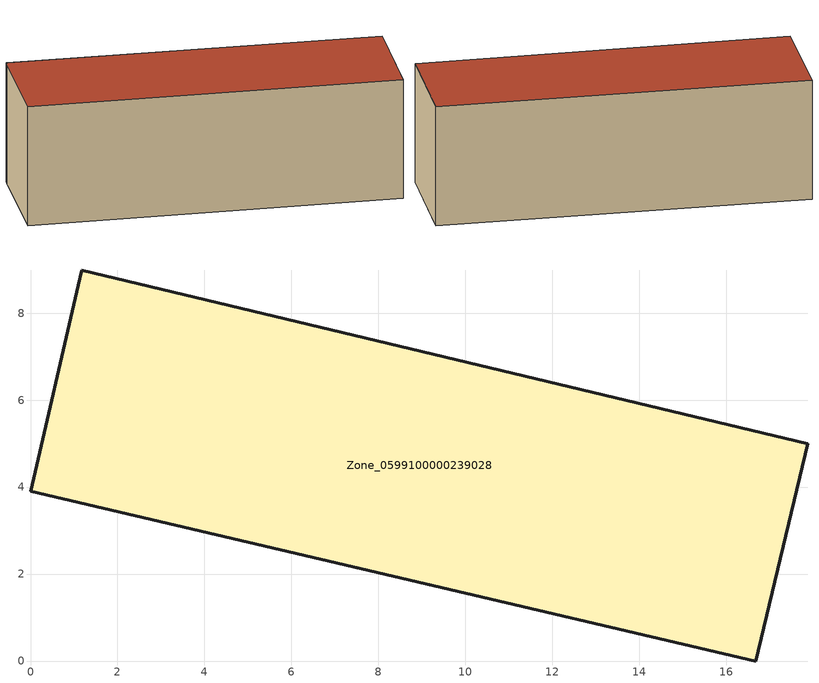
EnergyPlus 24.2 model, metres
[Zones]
Zone_0599100000239028
 floor ground (C_G): 16.68,0 0,3.91 1.1,8.64 1.18,8.99 17.88,5 z0
 wall outside (C_F): 1.18,8.99 1.1,8.64 0,3.91 16.68,0 17.88,5 1.18,8.99 z0:5.78
 roof outside (C_R): 0,3.91 16.68,0 17.88,5 1.18,8.99 1.1,8.64 z5.78
[BUILDING]
Pand.0599100000239028: North Axis=0; Terrain=City; Loads Convergence Tolerance Value=0.04; Temperature Convergence Tolerance Value=0.4; Solar Distribution=FullExterior; Maximum Number of Warmup Days=25; Minimum Number of Warmup Days=1
[Site:Location]
Rotterdam.The.Hague.AP_ZH_NLD Design_Conditions: Latitude=51.96; Longitude=4.45; Time Zone=1; Elevation=-4.5
[SITE:GROUNDTEMPERATURE:BUILDINGSURFACE]
18, 18, 18, 18, 18, 18, 18, 18, 18, 18, 18, 18
[MATERIAL] Thermal Absorptance=0.9; Solar Absorptance=0.7; Visible Absorptance=0.7
Name | Roughness | Thickness | Conductivity | Density | Specific Heat
G.TI.1946 | MediumSmooth | 0.15 | 1 | 540 | 1210
F.TI.1946 | Rough | 0.3 | 0.857143 | 1920 | 840
R.TI.1946 | MediumRough | 0.2 | 0.1 | 1500 | 1000
[CONSTRUCTION]
C_G: G.TI.1946
C_F: F.TI.1946
C_R: R.TI.1946
[ZONE]
Zone_0599100000239028: Type=1; Multiplier=1; Ceiling Height=Autocalculate; Volume=Autocalculate; Floor Area=autocalculate; Part of Total Floor Area=Yes
[ZONEINFILTRATION:DESIGNFLOWRATE]
Infil_Zone_0599100000239028: Zone or ZoneList or Space or SpaceList=Zone_0599100000239028; Schedule=AlwaysOn; Design Flow Rate Calculation Method=Flow/Area; Flow Rate per Floor Area=0.003; Constant Term Coefficient=1; Temperature Term Coefficient=0; Velocity Term Coefficient=0; Velocity Squared Term Coefficient=0
[HVACTEMPLATE:ZONE:IDEALLOADSAIRSYSTEM]
Zone_0599100000239028: Maximum Heating Supply Air Temperature=50; Minimum Cooling Supply Air Temperature=13; Maximum Heating Supply Air Humidity Ratio=0.0156; Minimum Cooling Supply Air Humidity Ratio=0.0077; Heating Limit=NoLimit; Cooling Limit=NoLimit; Dehumidification Control Type=ConstantSensibleHeatRatio; Cooling Sensible Heat Ratio=0.7; Dehumidification Setpoint=60; Humidification Control Type=None; Humidification Setpoint=30; Outdoor Air Method=None; Outdoor Air Flow Rate per Person=0.00944; Outdoor Air Flow Rate per Zone Floor Area=0; Outdoor Air Flow Rate per Zone=0; Demand Controlled Ventilation Type=None; Outdoor Air Economizer Type=NoEconomizer; Heat Recovery Type=None; Sensible Heat Recovery Effectiveness=0.7; Latent Heat Recovery Effectiveness=0.65
[ZONECONTROL:THERMOSTAT]
ThermostatControl_Zone_0599100000239028: Zone or ZoneList=Zone_0599100000239028; Control Type Schedule=DualSetpointControlType; Control 1=Thermostat_Zone_0599100000239028; Temperature Difference Between Cutout And Setpoint=0
[THERMOSTATSETPOINT:DUALSETPOINT]
Thermostat_Zone_0599100000239028: Heating Setpoint Temperature Schedule=HeatingSetpoint_Zone_0599100000239028; Cooling Setpoint Temperature Schedule=CoolingSetpoint_Zone_0599100000239028
[SCHEDULE:COMPACT]
HeatingSetpoint_Zone_0599100000239028: Through: 12/31, For: AllDays, Until: 24:00, 21
CoolingSetpoint_Zone_0599100000239028: Through: 12/31, For: AllDays, Until: 24:00, 24
DualSetpointControlType: Through: 12/31, For: AllDays, Until: 24:00, 4
AlwaysOn: Through: 12/31, For: AllDays, Until: 24:00, 1
